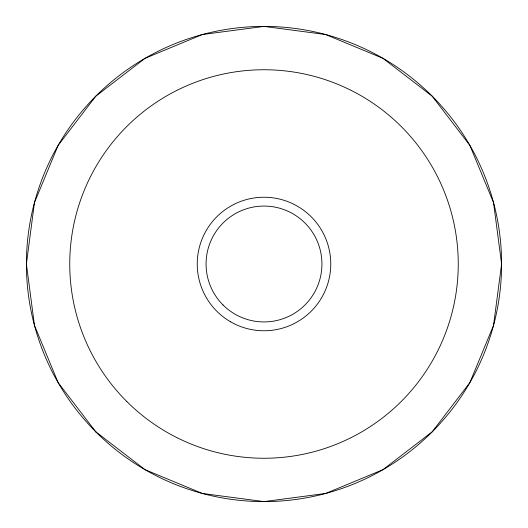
<?xml version="1.0" encoding="UTF-8"?>
<svg xmlns="http://www.w3.org/2000/svg" width="528" height="528" viewBox="0 0 528 528"><rect width="100%" height="100%" fill="white"/><g stroke="black" fill="none" stroke-linecap="round" stroke-linejoin="round"><path stroke-width="0.79" d="M34.465 202.613L26.4 264L34.465 325.387L58.133 382.628L95.832 431.851L145.028 469.669L202.396 493.475L264 501.6L325.604 493.475L382.972 469.669L432.168 431.851L469.867 382.628L493.535 325.387L501.6 264L493.535 202.613L469.867 145.372L432.168 96.149L382.972 58.331L325.604 34.525L264 26.4L202.396 34.525L145.028 58.331L95.832 96.149L58.133 145.372L34.465 202.613M230.617 321.816A66.766 66.766 0 0 0 330.766 264A66.766 66.766 0 0 0 230.617 206.184A66.766 66.766 0 0 0 230.617 321.816M126.773 401.485A194.251 194.251 0 0 0 451.678 314.101A194.251 194.251 0 0 0 213.55 76.415A194.251 194.251 0 0 0 126.773 401.485M223.034 304.966A57.935 57.935 0 0 0 319.961 278.995A57.935 57.935 0 0 0 249.005 208.039A57.935 57.935 0 0 0 223.034 304.966M96.07 432.089A237.6 237.6 0 0 0 493.535 325.387A237.6 237.6 0 0 0 202.396 34.525A237.6 237.6 0 0 0 96.07 432.089"/></g></svg>
